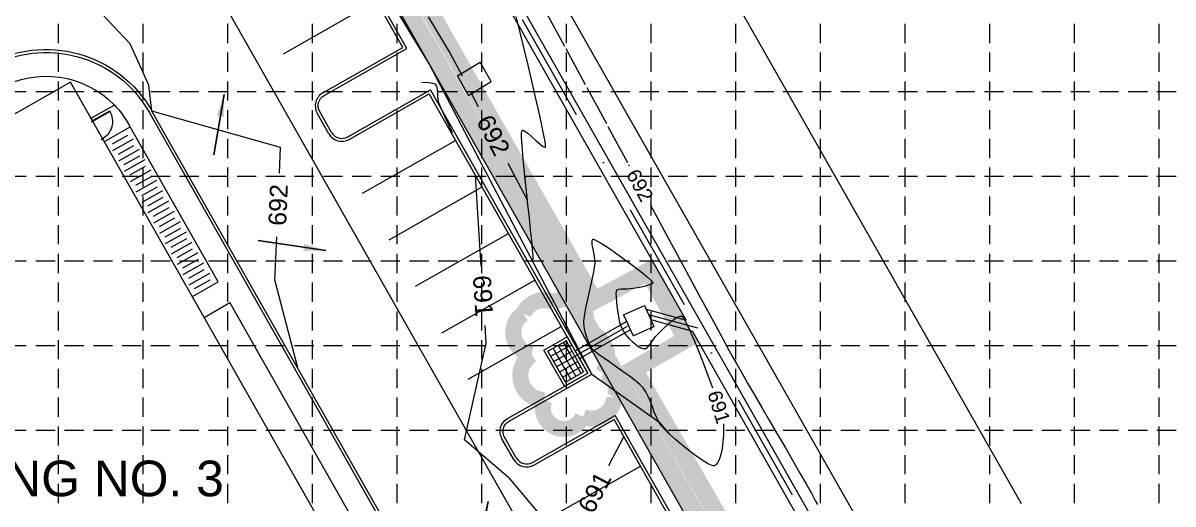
# Model space of a CAD drawing. Header units: feet. Extents: x 16394 to 17307, y 17282 to 17854.
# Drawn here: x 16987.3 to 17180.8, y 17598.5 to 17679.4 of the extents above; entities that cross this region are included whole.
import ezdxf
from ezdxf.enums import TextEntityAlignment as Align

# ---------------------------------------------------------------- set-up
doc = ezdxf.new("R2010")
doc.units = ezdxf.units.FT
doc.header["$MEASUREMENT"] = 0
for name, pattern in [('DGN Style 2', [22.939223, 13.763534, -9.175689]), ('DGN Style 4', [36.725696, 18.351378, -9.175689, 0.022939, -9.175689]), ('DGN Style 5', [16.057456, 6.881767, -9.175689]), ('HIDDEN', [0.375, 0.25, -0.125])]:
    doc.linetypes.add(name, pattern=pattern)
for name, color, linetype, lineweight in [('_0', 1, 'Continuous', 0), ('Level 1', 7, 'Continuous', 0), ('Level 17', 7, 'Continuous', 0), ('Level 18', 7, 'Continuous', 0), ('Level 25', 7, 'Continuous', 0), ('Level 35', 7, 'Continuous', 0), ('Level 38', 7, 'Continuous', 0), ('Level 4', 7, 'Continuous', 0), ('Level 41', 7, 'Continuous', 0), ('Level 43', 7, 'Continuous', 0), ('Level 5', 7, 'Continuous', 0)]:
    doc.layers.add(name, color=color, linetype=linetype, lineweight=lineweight)
for name, color, linetype in [('GRID', 254, 'HIDDEN'), ('LEGEND', 7, 'Continuous'), ('LIMITS OF DISTURBANCE', 1, 'HIDDEN'), ('SILT FENCE', 200, 'Continuous')]:
    doc.layers.add(name, color=color, linetype=linetype)
doc.styles.get("Standard").update_dxf_attribs({"font": 'ARIAL.TTF'})
doc.styles.add('Style-ENGINEERING', font='ENGINEERING.shx')
doc.dimstyles.get("Standard").update_dxf_attribs({"dimtxt": 0.18, "dimasz": 0.18, "dimexe": 0.18, "dimexo": 0.0625, "dimgap": 0.09, "dimtad": 0, "dimtih": 1, "dimtoh": 1, "dimdec": 4, "dimzin": 0, "dimdsep": 46, "dimtxsty": 'Standard', "dimcen": 0.09, "dimadec": 0, "dimazin": 0, "dimtfac": 1, "dimtdec": 4, "dimtofl": 0, "dimtmove": 0, "dimatfit": 3, "dimfxl": 0, "dimtolj": 1, "dimtzin": 0, "dimarcsym": 0})

# ---------------------------------------------------------------- blocks, each defined once
blk = doc.blocks.new('42DRR')
at = {"color": 0, "linetype": 'ByBlock', "lineweight": -2}
for p, q in [((-0.254, 0), (-0.254, 10.668)), ((0, 0), (0, 10.668)), ((0, 0), (-0.254, 0))]:
    blk.add_line(p, q, dxfattribs=at)
blk.add_arc((0, 0), 10.668, 90.000003, 180.000006, dxfattribs=at)
blk.add_point((-10.668, 0), dxfattribs=at)

msp = doc.modelspace()

# ---------------------------------------------------------------- linework, layer by layer
at = {"layer": 'GRID', "color": 252, "linetype": 'HIDDEN', "lineweight": 0, "ltscale": 12.9}
for p, q in [((16993.18, 17838.88), (16993.18, 17340.07)), ((17007.43, 17838.88), (17007.43, 17340.07)), ((17021.68, 17838.88), (17021.68, 17340.07)), ((17035.93, 17838.88), (17035.93, 17340.07)), ((17050.18, 17838.88), (17050.18, 17340.07)), ((17064.43, 17838.88), (17064.43, 17340.07)), ((17078.68, 17838.88), (17078.68, 17340.07)), ((17092.93, 17838.88), (17092.93, 17340.07)), ((17107.18, 17838.88), (17107.18, 17340.07)), ((17121.43, 17838.88), (17121.43, 17340.07)), ((17135.68, 17838.88), (17135.68, 17340.07)), ((17149.93, 17838.88), (17149.93, 17340.07)), ((17164.18, 17838.88), (17164.18, 17340.07)), ((17178.43, 17838.88), (17178.43, 17340.07))]:
    msp.add_line(p, q, dxfattribs=at)
at = {"layer": 'GRID', "color": 7, "linetype": 'HIDDEN', "lineweight": 0, "ltscale": 12.9}
for p, q in [((16408.93, 17667.88), (17292.43, 17667.88)), ((16408.93, 17653.63), (17292.43, 17653.63)), ((16408.93, 17639.38), (17292.43, 17639.38)), ((16408.93, 17625.13), (17292.43, 17625.13)), ((16408.93, 17610.88), (17292.43, 17610.88))]:
    msp.add_line(p, q, dxfattribs=at)
at = {"layer": 'LEGEND', "color": 170, "ltscale": 100, "const_width": 2.7}
msp.add_lwpolyline([(17081.66, 17627.73, 0.520567), (17081.66, 17627.73, 0.765195), (17076.64, 17632.39, 0.417879), (17071.44, 17630.49, 0.6649), (17072.88, 17623.57, 0.744833), (17075.01, 17615.96, 0.975642), (17081.47, 17613.13, 0.520567), (17086.77, 17616.41, 0.520567), (17084.82, 17620.46, 0.540264), (17081.66, 17627.73)], format="xyb", close=True, dxfattribs=at)
at = {"layer": 'Level 1', "color": 7, "linetype": 'Continuous', "lineweight": 0}
msp.add_line((17136.81, 17529.54), (17010.64, 17751.76), dxfattribs=at)
at = {"layer": 'Level 1', "color": 35, "linetype": 'DGN Style 5', "lineweight": 0}
for p, q in [((17075.1, 17681.56), (17078.61, 17675.08)), ((17070.92, 17677.81), (17070.24, 17680.51)), ((17071.6, 17675.06), (17070.92, 17677.81)), ((17078.61, 17675.08), (17082.16, 17668.52)), ((17072.26, 17672.32), (17071.6, 17675.06)), ((17072.9, 17669.66), (17072.26, 17672.32)), ((17055.51, 17669.3), (17054.4, 17669.39)), ((17056.18, 17669.21), (17055.51, 17669.3)), ((17073.48, 17667.13), (17072.9, 17669.66)), ((17056.52, 17669.14), (17056.18, 17669.21)), ((17056.67, 17669.08), (17056.52, 17669.14)), ((17056.71, 17669.05), (17056.67, 17669.08)), ((17056.76, 17668.99), (17056.71, 17669.05)), ((17056.85, 17668.85), (17056.76, 17668.99)), ((17056.95, 17668.61), (17056.85, 17668.85)), ((17057.03, 17668.22), (17056.95, 17668.61)), ((17057.08, 17667.67), (17057.03, 17668.22)), ((17057.1, 17667.09), (17057.08, 17667.67)), ((17082.16, 17668.52), (17085.7, 17661.98)), ((17057.14, 17666.53), (17057.1, 17667.09)), ((17057.23, 17666.03), (17057.14, 17666.53)), ((17057.4, 17665.59), (17057.23, 17666.03)), ((17057.7, 17664.91), (17057.4, 17665.59)), ((17074.01, 17664.81), (17073.48, 17667.13)), ((17058.09, 17664.05), (17057.7, 17664.91)), ((17058.55, 17663.07), (17058.09, 17664.05)), ((17074.46, 17662.76), (17074.01, 17664.81)), ((17059.05, 17662), (17058.55, 17663.07)), ((17059.54, 17660.9), (17059.05, 17662)), ((17074.82, 17661.04), (17074.46, 17662.76)), ((17085.7, 17661.98), (17089.16, 17655.58)), ((17071.18, 17660.86), (17071.2, 17661.2)), ((17071.18, 17660.13), (17071.18, 17660.86)), ((17071.26, 17658.84), (17071.18, 17660.13)), ((17071.2, 17661.2), (17071.24, 17661.32)), ((17071.24, 17661.32), (17071.26, 17661.35)), ((17071.26, 17661.35), (17071.32, 17661.37)), ((17071.32, 17661.37), (17071.46, 17661.36)), ((17071.46, 17661.36), (17071.74, 17661.22)), ((17071.74, 17661.22), (17072.21, 17660.87)), ((17072.21, 17660.87), (17072.89, 17660.26)), ((17072.89, 17660.26), (17073.61, 17659.59)), ((17075.07, 17659.72), (17074.82, 17661.04)), ((17075.18, 17658.98), (17075.07, 17659.72)), ((17071.39, 17657.2), (17071.26, 17658.84)), ((17073.61, 17659.59), (17074.28, 17658.98)), ((17074.28, 17658.98), (17074.73, 17658.63)), ((17074.73, 17658.63), (17075, 17658.5)), ((17075, 17658.5), (17075.13, 17658.49)), ((17075.13, 17658.49), (17075.18, 17658.51)), ((17075.2, 17658.65), (17075.18, 17658.98)), ((17075.18, 17658.51), (17075.19, 17658.53)), ((17075.19, 17658.53), (17075.2, 17658.65)), ((17071.56, 17655.3), (17071.39, 17657.2)), ((17071.77, 17653.21), (17071.56, 17655.3)), ((17089.16, 17655.58), (17089.29, 17655.34)), ((17072.01, 17651.01), (17071.77, 17653.21)), ((17072.24, 17648.79), (17072.01, 17651.01)), ((17072.48, 17646.63), (17072.24, 17648.79)), ((17092.8, 17648.85), (17095.61, 17643.66)), ((17072.69, 17644.61), (17072.48, 17646.63)), ((17072.88, 17642.81), (17072.69, 17644.61)), ((17073.02, 17641.31), (17072.88, 17642.81)), ((17083.03, 17642.59), (17083.07, 17642.85)), ((17083.06, 17642.1), (17083.03, 17642.59)), ((17083.07, 17642.85), (17083.14, 17642.97)), ((17083.14, 17642.97), (17083.18, 17643)), ((17083.18, 17643), (17083.22, 17643.01)), ((17083.22, 17643.01), (17083.37, 17642.98)), ((17083.37, 17642.98), (17083.73, 17642.81)), ((17083.73, 17642.81), (17084.43, 17642.41)), ((17084.43, 17642.41), (17085.6, 17641.66)), ((17095.61, 17643.66), (17098.47, 17638.36)), ((17073.11, 17640.19), (17073.02, 17641.31)), ((17083.19, 17641.33), (17083.06, 17642.1)), ((17083.36, 17640.47), (17083.19, 17641.33)), ((17083.49, 17639.64), (17083.36, 17640.47)), ((17085.6, 17641.66), (17086.97, 17640.71)), ((17086.97, 17640.71), (17088.44, 17639.67)), ((17073.12, 17639.53), (17073.11, 17640.19)), ((17083.3, 17637.52), (17083.46, 17638.37)), ((17083.46, 17638.37), (17083.53, 17638.92)), ((17083.53, 17638.92), (17083.49, 17639.64)), ((17088.44, 17639.67), (17089.89, 17638.59)), ((17089.89, 17638.59), (17091.21, 17637.57)), ((17098.47, 17638.36), (17101.02, 17633.66)), ((17082.81, 17635.25), (17083.08, 17636.46)), ((17083.08, 17636.46), (17083.3, 17637.52)), ((17091.21, 17637.57), (17092.29, 17636.7)), ((17092.29, 17636.7), (17092.89, 17636.15)), ((17082.53, 17633.96), (17082.81, 17635.25)), ((17087.19, 17634.44), (17087.14, 17634.4)), ((17087.3, 17634.51), (17087.19, 17634.44)), ((17087.51, 17634.58), (17087.3, 17634.51)), ((17087.88, 17634.62), (17087.51, 17634.58)), ((17088.4, 17634.62), (17087.88, 17634.62)), ((17088.94, 17634.62), (17088.4, 17634.62)), ((17089.41, 17634.66), (17088.94, 17634.62)), ((17089.93, 17634.74), (17089.41, 17634.66)), ((17090.69, 17634.86), (17089.93, 17634.74)), ((17091.55, 17635.02), (17090.69, 17634.86)), ((17092.36, 17635.2), (17091.55, 17635.02)), ((17092.87, 17635.38), (17092.36, 17635.2)), ((17093.13, 17635.53), (17092.87, 17635.38)), ((17092.89, 17636.15), (17093.16, 17635.86)), ((17093.23, 17635.64), (17093.13, 17635.53)), ((17093.16, 17635.86), (17093.24, 17635.73)), ((17093.25, 17635.69), (17093.23, 17635.64)), ((17093.24, 17635.73), (17093.25, 17635.69)), ((17082, 17631.45), (17082.25, 17632.67)), ((17082.25, 17632.67), (17082.53, 17633.96)), ((17087.08, 17634.22), (17087.05, 17633.9)), ((17087.05, 17633.9), (17087.07, 17633.31)), ((17087.07, 17633.31), (17087.14, 17632.38)), ((17087.12, 17634.36), (17087.08, 17634.22)), ((17087.14, 17634.4), (17087.12, 17634.36)), ((17101.02, 17633.66), (17103.18, 17629.66)), ((17081.8, 17630.37), (17082, 17631.45)), ((17087.14, 17632.38), (17087.26, 17631.37)), ((17087.26, 17631.37), (17087.4, 17630.4)), ((17081.64, 17629.02), (17081.65, 17629.24)), ((17081.64, 17628.93), (17081.64, 17629.02)), ((17081.7, 17628.32), (17081.64, 17628.93)), ((17081.65, 17629.24), (17081.69, 17629.66)), ((17081.69, 17629.66), (17081.8, 17630.37)), ((17087.4, 17630.4), (17087.54, 17629.59)), ((17087.54, 17629.59), (17087.66, 17629.06)), ((17087.66, 17629.06), (17087.83, 17628.56)), ((17095.66, 17628.57), (17096.36, 17629.17)), ((17096.36, 17629.17), (17097.04, 17629.68)), ((17097.04, 17629.68), (17097.54, 17629.95)), ((17097.54, 17629.95), (17097.87, 17630.05)), ((17097.87, 17630.05), (17098.05, 17630.06)), ((17098.05, 17630.06), (17098.14, 17630.05)), ((17098.14, 17630.05), (17098.18, 17630.02)), ((17098.18, 17630.02), (17098.29, 17629.91)), ((17098.29, 17629.91), (17098.51, 17629.6)), ((17098.51, 17629.6), (17098.88, 17628.93)), ((17098.88, 17628.93), (17099.44, 17627.75)), ((17103.18, 17629.66), (17104.9, 17626.49)), ((17081.82, 17627.68), (17081.7, 17628.32)), ((17081.97, 17627.01), (17081.82, 17627.68)), ((17082.18, 17626.35), (17081.97, 17627.01)), ((17087.83, 17628.56), (17088.05, 17628.04)), ((17088.05, 17628.04), (17088.31, 17627.53)), ((17088.31, 17627.53), (17088.6, 17627.05)), ((17088.6, 17627.05), (17088.92, 17626.64)), ((17093.65, 17626.59), (17094.02, 17627)), ((17094.02, 17627), (17094.43, 17627.4)), ((17094.43, 17627.4), (17095, 17627.95)), ((17095, 17627.95), (17095.66, 17628.57)), ((17099.44, 17627.75), (17100.09, 17626.26)), ((17082.42, 17625.72), (17082.18, 17626.35)), ((17082.7, 17625.14), (17082.42, 17625.72)), ((17083.01, 17624.62), (17082.7, 17625.14)), ((17088.92, 17626.64), (17089.27, 17626.27)), ((17089.27, 17626.27), (17089.76, 17625.81)), ((17089.76, 17625.81), (17090.32, 17625.34)), ((17090.32, 17625.34), (17090.89, 17624.93)), ((17090.89, 17624.93), (17091.33, 17624.7)), ((17092.09, 17624.65), (17092.31, 17624.8)), ((17092.31, 17624.8), (17092.59, 17625.09)), ((17092.59, 17625.09), (17092.95, 17625.57)), ((17092.95, 17625.57), (17093.3, 17626.09)), ((17093.3, 17626.09), (17093.65, 17626.59)), ((17100.09, 17626.26), (17100.8, 17624.54)), ((17104.9, 17626.49), (17106.12, 17624.25)), ((17083.4, 17624.22), (17083.01, 17624.62)), ((17084.07, 17623.68), (17083.4, 17624.22)), ((17084.96, 17623.03), (17084.07, 17623.68)), ((17085.99, 17622.31), (17084.96, 17623.03)), ((17091.33, 17624.7), (17091.62, 17624.6)), ((17091.62, 17624.6), (17091.79, 17624.57)), ((17091.79, 17624.57), (17091.87, 17624.58)), ((17091.87, 17624.58), (17091.94, 17624.59)), ((17091.94, 17624.59), (17092.09, 17624.65)), ((17100.8, 17624.54), (17101.54, 17622.67)), ((17106.12, 17624.25), (17106.77, 17623.06)), ((17106.77, 17623.06), (17107.38, 17621.98)), ((17087.1, 17621.54), (17085.99, 17622.31)), ((17088.23, 17620.75), (17087.1, 17621.54)), ((17101.54, 17622.67), (17102.28, 17620.72)), ((17107.38, 17621.98), (17108.21, 17620.54)), ((17089.31, 17619.98), (17088.23, 17620.75)), ((17090.28, 17619.25), (17089.31, 17619.98)), ((17091.07, 17618.59), (17090.28, 17619.25)), ((17102.28, 17620.72), (17102.99, 17618.79)), ((17108.21, 17620.54), (17109.21, 17618.81)), ((17091.63, 17618.03), (17091.07, 17618.59)), ((17092.09, 17617.34), (17091.63, 17618.03)), ((17092.49, 17616.55), (17092.09, 17617.34)), ((17102.99, 17618.79), (17103.27, 17618.01)), ((17109.21, 17618.81), (17110.36, 17616.84)), ((17092.84, 17615.69), (17092.49, 17616.55)), ((17093.17, 17614.81), (17092.84, 17615.69)), ((17110.36, 17616.84), (17111.6, 17614.7)), ((17093.5, 17613.92), (17093.17, 17614.81)), ((17093.85, 17613.07), (17093.5, 17613.92)), ((17111.6, 17614.7), (17112.91, 17612.45)), ((17094.25, 17612.28), (17093.85, 17613.07)), ((17094.73, 17611.6), (17094.25, 17612.28)), ((17095.28, 17610.99), (17094.73, 17611.6)), ((17105.12, 17611.95), (17105.16, 17611.06)), ((17112.91, 17612.45), (17114.24, 17610.16)), ((17096.08, 17610.22), (17095.28, 17610.99)), ((17097.06, 17609.34), (17096.08, 17610.22)), ((17098.15, 17608.41), (17097.06, 17609.34)), ((17105.13, 17610.02), (17105.05, 17608.91)), ((17105.16, 17611.06), (17105.13, 17610.02)), ((17114.24, 17610.16), (17115.56, 17607.89)), ((17099.31, 17607.48), (17098.15, 17608.41)), ((17100.45, 17606.61), (17099.31, 17607.48)), ((17104.9, 17607.8), (17104.69, 17606.78)), ((17105.05, 17608.91), (17104.9, 17607.8)), ((17115.56, 17607.89), (17116.83, 17605.71)), ((17101.53, 17605.86), (17100.45, 17606.61)), ((17102.47, 17605.3), (17101.53, 17605.86)), ((17104.42, 17605.91), (17104.16, 17605.37)), ((17104.69, 17606.78), (17104.42, 17605.91)), ((17116.83, 17605.71), (17118, 17603.67)), ((17103.08, 17605.01), (17102.47, 17605.3)), ((17103.44, 17604.91), (17103.08, 17605.01)), ((17103.62, 17604.91), (17103.44, 17604.91)), ((17103.7, 17604.93), (17103.62, 17604.91)), ((17103.78, 17604.97), (17103.7, 17604.93)), ((17103.94, 17605.09), (17103.78, 17604.97)), ((17104.16, 17605.37), (17103.94, 17605.09)), ((17118, 17603.67), (17119.05, 17601.83)), ((17119.05, 17601.83), (17119.93, 17600.27)), ((17119.93, 17600.27), (17120.6, 17599.05)), ((17120.6, 17599.05), (17120.96, 17598.35))]:
    msp.add_line(p, q, dxfattribs=at)
at = {"layer": 'Level 17', "color": 7, "linetype": 'Continuous', "lineweight": 0}
for p, q in [((17155.27, 17598.49), (17049.04, 17785.38)), ((17133.31, 17586.02), (17027.09, 17772.92)), ((16995.28, 17669.44), (16933.12, 17634.14)), ((17046, 17580.11), (16995.28, 17669.44))]:
    msp.add_line(p, q, dxfattribs=at)
at = {"layer": 'Level 25', "color": 7, "linetype": 'Continuous', "lineweight": 0}
msp.add_line((17100.46, 17542.93), (17001.24, 17717.67), dxfattribs=at)
at = {"layer": 'Level 35', "color": 7, "linetype": 'DGN Style 2', "lineweight": 0}
for p, q in [((17060.38, 17670.48), (17064.18, 17672.82)), ((17066.05, 17669.55), (17064.18, 17672.82)), ((17062.25, 17667.21), (17060.38, 17670.48)), ((17062.25, 17667.21), (17066.05, 17669.55))]:
    msp.add_line(p, q, dxfattribs=at)
at = {"layer": 'Level 38', "color": 7, "linetype": 'Continuous', "lineweight": 0}
for p, q in [((17051.18, 17675.28), (17020.08, 17730.07)), ((17051.87, 17675.1), (17020.27, 17730.75)), ((17031.09, 17674.22), (17046.74, 17683.11)), ((17037.71, 17667.63), (17051.18, 17675.28)), ((17037.95, 17667.2), (17051.87, 17675.1)), ((17041.9, 17660.24), (17055.82, 17668.14)), ((17042.15, 17659.8), (17055.63, 17667.46)), ((17082.29, 17620.5), (17055.63, 17667.46)), ((17082.97, 17620.31), (17055.82, 17668.14)), ((17002.64, 17665.57), (16998.58, 17663.26)), ((17050.86, 17589.77), (17008.54, 17664.32)), ((17051.3, 17590.02), (17008.97, 17664.56)), ((17038.74, 17660.74), (17036.77, 17664.22)), ((17039.18, 17660.99), (17037.2, 17664.47)), ((17000.96, 17659.44), (17005.31, 17661.91)), ((17020.12, 17635.82), (17005.06, 17662.34)), ((17002.32, 17659.06), (17004.93, 17660.54)), ((17002.38, 17657.95), (17005.86, 17659.92)), ((17044.42, 17650.74), (17060.07, 17659.63)), ((17003.31, 17657.32), (17005.92, 17658.81)), ((17003.37, 17656.21), (17006.85, 17658.18)), ((17004.3, 17655.58), (17006.91, 17657.07)), ((17004.36, 17654.47), (17007.83, 17656.44)), ((17005.28, 17653.85), (17007.89, 17655.33)), ((17005.34, 17652.73), (17008.82, 17654.7)), ((17006.27, 17652.11), (17008.88, 17653.59)), ((17006.33, 17650.99), (17009.81, 17652.96)), ((17007.26, 17650.37), (17009.87, 17651.85)), ((17007.32, 17649.25), (17010.8, 17651.23)), ((17008.25, 17648.63), (17010.86, 17650.11)), ((17048.86, 17642.92), (17064.52, 17651.8)), ((17008.31, 17647.51), (17011.78, 17649.49)), ((17009.23, 17646.89), (17011.84, 17648.37)), ((17009.29, 17645.77), (17012.77, 17647.75)), ((17010.22, 17645.15), (17012.83, 17646.63)), ((17010.28, 17644.03), (17013.76, 17646.01)), ((17011.21, 17643.41), (17013.82, 17644.89)), ((17011.27, 17642.29), (17014.75, 17644.27)), ((17012.2, 17641.67), (17014.81, 17643.15)), ((17012.26, 17640.55), (17015.73, 17642.53)), ((17053.31, 17635.09), (17068.96, 17643.98)), ((17013.18, 17639.93), (17015.79, 17641.41)), ((17013.24, 17638.82), (17016.72, 17640.79)), ((17014.17, 17638.19), (17016.78, 17639.67)), ((17014.23, 17637.08), (17017.71, 17639.05)), ((17015.16, 17636.45), (17017.77, 17637.93)), ((17015.22, 17635.34), (17018.7, 17637.31)), ((17015.77, 17633.35), (17020.12, 17635.82)), ((17016.15, 17634.71), (17018.76, 17636.2)), ((17057.75, 17627.26), (17073.4, 17636.15)), ((17017.75, 17629.87), (17022.09, 17632.34)), ((17047.38, 17587.8), (17022.09, 17632.34)), ((17062.19, 17619.44), (17077.85, 17628.33)), ((17068.81, 17612.85), (17082.29, 17620.5)), ((17069.06, 17612.41), (17082.97, 17620.31)), ((17073.01, 17605.45), (17086.92, 17613.35)), ((17114.08, 17565.53), (17086.92, 17613.35)), ((17073.25, 17605.02), (17086.73, 17612.67)), ((17113.4, 17565.71), (17086.73, 17612.67)), ((17069.85, 17605.96), (17067.87, 17609.44)), ((17070.28, 17606.21), (17068.31, 17609.68)), ((17075.52, 17595.96), (17091.18, 17604.85))]:
    msp.add_line(p, q, dxfattribs=at)
at = {"layer": 'Level 38', "color": 7, "linetype": 'Continuous', "lineweight": 0, "extrusion": (0, 0, -1)}
for centre, radius, start, end in [((-16991.15, 17654.44), 20, 60.4133, 150.4133), ((-16991.15, 17654.44), 20.5, 60.4133, 150.4133), ((-16991.15, 17654.44), 16, 60.4133, 135.9358), ((-16991.15, 17654.44), 16, 135.9358, 150.4133), ((-17038.94, 17665.46), 2, 330.4133, 60.4133), ((-17070.05, 17610.67), 2.5, 330.4133, 60.4133), ((-17070.05, 17610.67), 2, 330.4133, 60.4133)]:
    msp.add_arc(centre, radius, start, end, dxfattribs=at)
at = {"layer": 'Level 38', "color": 7, "linetype": 'Continuous', "lineweight": 0}
for centre, radius, start, end in [((17038.94, 17665.46), 2.5, 119.5867, 209.5867), ((17040.91, 17661.98), 2.5, 209.5867, 299.5867), ((17040.91, 17661.98), 2, 209.5867, 299.5867), ((17072.02, 17607.19), 2.5, 209.5867, 299.5867), ((17072.02, 17607.19), 2, 209.5867, 299.5867)]:
    msp.add_arc(centre, radius, start, end, dxfattribs=at)
at = {"layer": 'Level 41', "color": 5, "linetype": 'Continuous', "lineweight": 0}
for p, q in [((17135.6, 17568.83), (17022.05, 17768.62)), ((17098.88, 17629.4), (17049.78, 17715.79)), ((17088.33, 17630.28), (17091.85, 17631.86)), ((17091.85, 17631.86), (17093.45, 17628.3)), ((17092.12, 17631.26), (17098.88, 17629.4)), ((17082.35, 17625.46), (17088.85, 17629.15)), ((17088.33, 17630.28), (17089.94, 17626.73)), ((17092.92, 17629.49), (17099.93, 17627.55)), ((17083.09, 17624.16), (17089.46, 17627.78)), ((17089.94, 17626.73), (17093.45, 17628.3)), ((17134.27, 17567.13), (17099.93, 17627.55)), ((17083.09, 17624.16), (17082.35, 17625.46))]:
    msp.add_line(p, q, dxfattribs=at)
at = {"layer": 'Level 41', "color": 5, "linetype": 'DGN Style 4', "lineweight": 0}
for p, q in [((17134.94, 17567.98), (17021.39, 17767.77)), ((17092.52, 17630.37), (17100.77, 17628.1)), ((17082.72, 17624.81), (17089, 17628.38))]:
    msp.add_line(p, q, dxfattribs=at)
at = {"layer": 'Level 43', "color": 5, "linetype": 'Continuous', "lineweight": 0}
for p, q in [((17074.92, 17624.36), (17078.83, 17626.59)), ((17075.6, 17624.18), (17078.65, 17625.9)), ((17076.1, 17623.31), (17079.14, 17625.03)), ((17080.3, 17619.95), (17077.34, 17625.16)), ((17081.17, 17620.44), (17078.21, 17625.66)), ((17078.65, 17625.9), (17081.61, 17620.69)), ((17078.83, 17626.59), (17082.29, 17620.5)), ((17080.17, 17624.23), (17082.47, 17625.53)), ((17078.38, 17618.28), (17074.92, 17624.36)), ((17078.56, 17618.96), (17075.6, 17624.18)), ((17079.43, 17619.45), (17076.47, 17624.67)), ((17076.59, 17622.44), (17079.63, 17624.17)), ((17077.08, 17621.57), (17080.13, 17623.3)), ((17080.91, 17622.92), (17083.09, 17624.16)), ((17077.58, 17620.7), (17080.62, 17622.43)), ((17078.07, 17619.83), (17081.11, 17621.56)), ((17078.38, 17618.28), (17082.29, 17620.5)), ((17078.56, 17618.96), (17081.61, 17620.69))]:
    msp.add_line(p, q, dxfattribs=at)
at = {"layer": 'Level 43', "color": 5, "linetype": 'DGN Style 4', "lineweight": 0}
msp.add_line((17080.11, 17623.33), (17082.62, 17624.76), dxfattribs=at)
at = {"layer": 'Level 5', "color": 35, "linetype": 'Continuous', "lineweight": 0}
for p, q in [((17055.58, 17672.61), (17020.27, 17730.75)), ((17005.31, 17675.91), (16999.58, 17681.96)), ((17059.06, 17674.57), (17055.51, 17680.42)), ((17008.41, 17668.94), (17005.31, 17675.91)), ((17061.22, 17670.45), (17059.06, 17674.57)), ((17082.97, 17620.31), (17055.58, 17672.61)), ((17008.97, 17664.56), (17008.41, 17668.94)), ((17063.93, 17665.28), (17062.63, 17667.77)), ((17030.6, 17658.42), (17008.97, 17664.56)), ((17030.41, 17654.15), (17030.6, 17658.42)), ((17072.16, 17649.58), (17068.92, 17655.76)), ((17072.16, 17649.58), (17071.66, 17654.03)), ((17064.38, 17638.46), (17063.41, 17653.75)), ((17029.64, 17636.02), (17029.96, 17643.41)), ((17029.64, 17636.02), (17033.46, 17621.44)), ((17065.19, 17625.55), (17065.01, 17628.48)), ((17061.55, 17609.28), (17065.19, 17625.55)), ((17082.97, 17620.31), (17094.25, 17612.28)), ((17094.25, 17612.28), (17096, 17610.25)), ((17069.02, 17602.84), (17061.55, 17609.28)), ((17088.35, 17609.82), (17085.77, 17604.86)), ((17069.02, 17602.84), (17078.72, 17591.35))]:
    msp.add_line(p, q, dxfattribs=at)
at = {"layer": 'LIMITS OF DISTURBANCE', "lineweight": 0, "ltscale": 40, "const_width": 3}
msp.add_lwpolyline([(17002.62, 17478.46), (17142.49, 17531.09), (17124.7, 17560.76), (17090.04, 17621.14), (17098.89, 17626.18), (17092.51, 17637.6), (17083.35, 17632.67), (17039.72, 17709.5), (17048.61, 17714.69), (17043.13, 17724.57), (17034.09, 17719.34), (17011.22, 17758.91), (16981.94, 17741.82)], dxfattribs=at)
at = {"layer": 'SILT FENCE', "linetype": 'Continuous', "lineweight": 0, "const_width": 3}
msp.add_lwpolyline([(17137.78, 17531.55), (17010.31, 17754.46), (16857.81, 17667.75), (16793.16, 17782.1), (16789.98, 17780.53), (16766.33, 17824.33), (16751.87, 17819.79), (16744.82, 17816.37), (16662.9, 17771.2), (16643.39, 17745.23), (16648.02, 17715.39)], dxfattribs=at)

# ---------------------------------------------------------------- block references
at = {"layer": 'Level 17', "color": 7, "linetype": 'Continuous', "lineweight": 0, "xscale": 0.3280839895013123, "yscale": -0.3280839895013123, "zscale": 0.3280839895013123, "rotation": 119.5866663333442}
msp.add_blockref('42DRR', (16998.81, 17662.86), dxfattribs=at)

# ---------------------------------------------------------------- texts
at = {"layer": 'Level 1', "color": 35, "linetype": 'Continuous', "lineweight": 0}
for s, rotation, p in [('692', 298.4115, (17088.68, 17653.97)), ('691', 287.4989, (17102.4, 17617.09))]:
    msp.add_text(s, height=2.4, rotation=rotation, dxfattribs=at).set_placement(p)
at = {"layer": 'Level 18', "color": 7, "linetype": 'Continuous', "lineweight": 0, "insert": (16989.16, 17602.72), "char_height": 6, "attachment_point": 5, "line_spacing_factor": 0.9}
msp.add_mtext('BUILDING NO. 3', dxfattribs=at)
at = {"layer": 'Level 4', "color": 35, "linetype": 'Continuous', "lineweight": 0}
for s, rotation, p in [('692', 297.6452, (17066.42, 17660.52)), ('692', 87.5582, (17030.19, 17648.78)), ('691', 273.6135, (17064.69, 17633.47)), ('691', 62.4559, (17083.46, 17600.43))]:
    msp.add_text(s, height=3, rotation=rotation, dxfattribs=at).set_placement(p, align=Align.MIDDLE_CENTER)

# ---------------------------------------------------------------- leaders
at = {"layer": '_0', "color": 7, "linetype": 'Continuous', "lineweight": 0}
for points in [[(17021.11, 17667.39), (17019.37, 17657.22)], [(17038.23, 17641.09), (17026.81, 17642.82)], [(17065.52, 17598.9), (17063.79, 17589.97)]]:
    msp.add_leader(points, dimstyle='Standard', override={"dimtxt": 3, "dimasz": 3.75, "dimgap": 0, "dimtad": 1, "dimtxsty": 'Style-ENGINEERING'}, dxfattribs=at)

doc.saveas('drawing.dxf')
